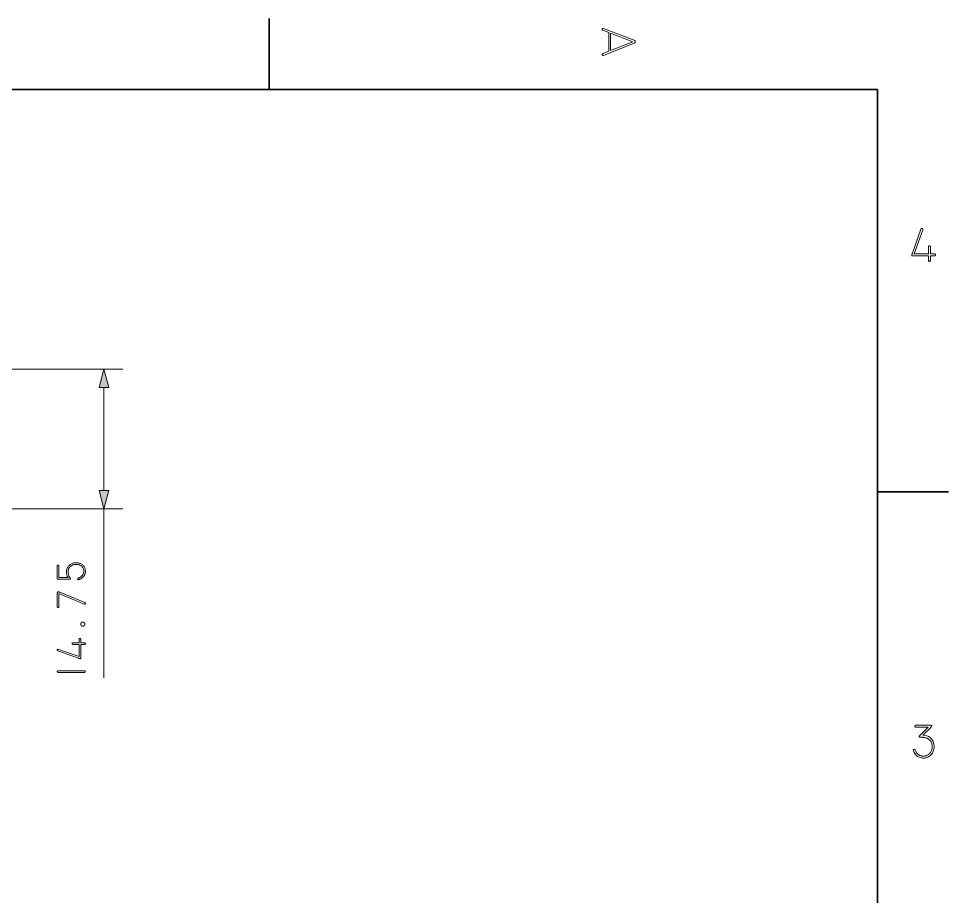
# Model space of a CAD drawing. Extents: x 0 to 297, y 0 to 210.
# Drawn here: x 196.2 to 294.5, y 114.7 to 207.5 of the extents above; entities that cross this region are included whole.
import ezdxf

# ---------------------------------------------------------------- set-up
doc = ezdxf.new("R2010")
doc.units = 0

msp = doc.modelspace()

# ---------------------------------------------------------------- linework, layer by layer
at = {"color": 7, "lineweight": 35, "ltscale": 0.1875}
for p, q in [((222.7, 200), (222.7, 207.5)), ((287, 157.5), (294.5, 157.5))]:
    msp.add_line(p, q, dxfattribs=at)
at = {"color": 7, "lineweight": 35}
for p, q in [((287, 200), (10, 200)), ((287, 10), (287, 200))]:
    msp.add_line(p, q, dxfattribs=at)
at = {"color": 7, "lineweight": 13, "ltscale": 0.420831}
msp.add_line((190.4, 170.451), (207.233, 170.451), dxfattribs=at)
at = {"color": 7, "lineweight": 13, "ltscale": 0.272157}
msp.add_line((205.233, 157.633), (205.233, 168.519), dxfattribs=at)
at = {"color": 7, "lineweight": 13}
msp.add_line((178.981, 155.701), (207.233, 155.701), dxfattribs=at)
at = {"color": 7, "lineweight": 13, "ltscale": 0.447078}
msp.add_line((205.233, 137.818), (205.233, 155.701), dxfattribs=at)
at = {"color": 7, "lineweight": 13}
for points in [[(258.032, 203.606), (258.028, 203.604), (258.024, 203.602), (258.02, 203.601), (258.016, 203.6), (258.012, 203.598), (258.008, 203.598), (258.004, 203.597), (258, 203.596), (257.996, 203.596), (257.992, 203.596), (257.974, 203.597), (257.957, 203.6), (257.943, 203.606), (257.93, 203.613), (257.92, 203.622), (257.911, 203.634), (257.905, 203.648), (257.9, 203.664), (257.897, 203.682), (257.896, 203.702), (257.897, 203.716), (257.899, 203.728), (257.902, 203.74), (257.906, 203.751), (257.912, 203.761), (257.92, 203.771), (257.928, 203.779), (257.938, 203.786), (257.949, 203.792), (257.962, 203.798), (258.593, 204.051), (258.593, 206.02), (257.962, 206.263), (257.949, 206.268), (257.938, 206.275), (257.928, 206.282), (257.92, 206.29), (257.912, 206.299), (257.906, 206.309), (257.902, 206.32), (257.899, 206.332), (257.897, 206.345), (257.896, 206.359), (257.897, 206.379), (257.9, 206.397), (257.905, 206.413), (257.911, 206.426), (257.92, 206.438), (257.93, 206.448), (257.943, 206.455), (257.957, 206.46), (257.974, 206.464), (257.992, 206.465), (257.996, 206.465), (258, 206.464), (258.004, 206.464), (258.008, 206.463), (258.012, 206.462), (258.016, 206.461), (258.02, 206.46), (258.024, 206.458), (258.028, 206.456), (258.032, 206.455), (261.3, 205.212), (261.318, 205.204), (261.335, 205.195), (261.349, 205.183), (261.361, 205.17), (261.372, 205.155), (261.381, 205.139), (261.387, 205.121), (261.392, 205.101), (261.395, 205.079), (261.396, 205.056), (261.395, 205.033), (261.392, 205.012), (261.387, 204.993), (261.381, 204.975), (261.372, 204.958), (261.361, 204.943), (261.349, 204.93), (261.335, 204.918), (261.318, 204.908), (261.3, 204.899)], [(258.795, 204.131), (261.148, 205.056), (258.795, 205.944)], [(293.035, 182.427), (292.606, 182.427), (292.606, 181.947), (292.605, 181.928), (292.602, 181.911), (292.597, 181.895), (292.59, 181.882), (292.581, 181.871), (292.57, 181.862), (292.557, 181.855), (292.541, 181.85), (292.524, 181.847), (292.505, 181.846), (292.486, 181.847), (292.469, 181.85), (292.454, 181.855), (292.44, 181.862), (292.429, 181.871), (292.42, 181.882), (292.413, 181.895), (292.408, 181.911), (292.405, 181.928), (292.404, 181.947), (292.404, 182.427), (290.692, 182.427), (290.681, 182.427), (290.672, 182.429), (290.664, 182.432), (290.656, 182.436), (290.65, 182.442), (290.645, 182.449), (290.641, 182.456), (290.639, 182.466), (290.637, 182.476), (290.636, 182.487), (290.637, 182.499), (290.639, 182.512), (290.641, 182.527), (290.645, 182.545), (290.65, 182.564), (290.656, 182.586), (290.664, 182.61), (290.672, 182.636), (290.681, 182.664), (290.692, 182.694), (291.596, 185.255), (291.601, 185.268), (291.608, 185.279), (291.615, 185.289), (291.623, 185.297), (291.631, 185.304), (291.641, 185.31), (291.651, 185.315), (291.662, 185.318), (291.674, 185.32), (291.687, 185.321), (291.707, 185.32), (291.725, 185.317), (291.741, 185.312), (291.755, 185.305), (291.766, 185.295), (291.776, 185.284), (291.783, 185.271), (291.789, 185.256), (291.792, 185.239), (291.793, 185.22), (291.793, 185.217), (291.793, 185.213), (291.792, 185.21), (291.792, 185.207), (291.792, 185.203), (291.791, 185.2), (291.79, 185.196), (291.79, 185.192), (291.789, 185.188), (291.788, 185.184), (290.894, 182.629), (292.399, 182.629), (292.399, 183.381), (292.4, 183.401), (292.403, 183.418), (292.408, 183.433), (292.415, 183.446), (292.424, 183.457), (292.435, 183.466), (292.448, 183.473), (292.464, 183.478), (292.481, 183.481), (292.5, 183.482), (292.519, 183.481), (292.536, 183.478), (292.552, 183.473), (292.565, 183.466), (292.576, 183.457), (292.585, 183.446), (292.592, 183.433), (292.597, 183.418), (292.6, 183.401), (292.601, 183.381), (292.601, 182.629), (293.035, 182.629), (293.055, 182.628), (293.072, 182.625), (293.087, 182.62), (293.1, 182.613), (293.111, 182.604), (293.12, 182.592), (293.127, 182.579), (293.132, 182.564), (293.135, 182.547), (293.136, 182.528), (293.135, 182.509), (293.132, 182.491), (293.127, 182.476), (293.12, 182.463), (293.111, 182.452), (293.1, 182.443), (293.087, 182.436), (293.072, 182.431), (293.055, 182.428)], [(205.751, 168.519), (205.233, 170.451), (204.716, 168.519)], [(204.716, 157.633), (205.233, 155.701), (205.751, 157.633)], [(202.268, 149.996), (202.351, 149.993), (202.431, 149.987), (202.508, 149.977), (202.582, 149.963), (202.652, 149.945), (202.719, 149.922), (202.783, 149.896), (202.844, 149.865), (202.902, 149.831), (202.956, 149.792), (203.012, 149.745), (203.062, 149.694), (203.107, 149.639), (203.147, 149.581), (203.181, 149.518), (203.211, 149.452), (203.235, 149.381), (203.254, 149.307), (203.268, 149.229), (203.277, 149.147), (203.279, 149.081), (203.276, 149.017), (203.269, 148.954), (203.257, 148.892), (203.241, 148.832), (203.22, 148.774), (203.194, 148.716), (203.164, 148.661), (203.13, 148.607), (203.09, 148.554), (203.052, 148.508), (203.01, 148.463), (202.966, 148.422), (202.919, 148.382), (202.869, 148.345), (202.816, 148.31), (202.76, 148.278), (202.701, 148.248), (202.64, 148.22), (202.575, 148.195), (202.572, 148.194), (202.568, 148.193), (202.565, 148.192), (202.561, 148.192), (202.558, 148.191), (202.554, 148.191), (202.551, 148.191), (202.548, 148.19), (202.544, 148.19), (202.541, 148.19), (202.525, 148.191), (202.511, 148.194), (202.499, 148.199), (202.488, 148.205), (202.479, 148.213), (202.472, 148.223), (202.466, 148.235), (202.462, 148.249), (202.459, 148.264), (202.458, 148.281), (202.459, 148.292), (202.461, 148.302), (202.463, 148.312), (202.467, 148.321), (202.472, 148.329), (202.479, 148.336), (202.486, 148.343), (202.494, 148.349), (202.504, 148.354), (202.515, 148.359), (202.568, 148.38), (202.619, 148.403), (202.668, 148.427), (202.715, 148.454), (202.759, 148.483), (202.801, 148.513), (202.841, 148.545), (202.879, 148.579), (202.914, 148.616), (202.948, 148.654), (202.98, 148.697), (203.009, 148.741), (203.034, 148.786), (203.056, 148.832), (203.073, 148.88), (203.087, 148.928), (203.097, 148.978), (203.103, 149.029), (203.105, 149.081), (203.103, 149.134), (203.097, 149.201), (203.086, 149.264), (203.071, 149.325), (203.051, 149.382), (203.027, 149.436), (202.998, 149.487), (202.965, 149.534), (202.927, 149.579), (202.886, 149.62), (202.839, 149.658), (202.794, 149.689), (202.746, 149.717), (202.695, 149.742), (202.642, 149.763), (202.586, 149.781), (202.528, 149.796), (202.467, 149.808), (202.403, 149.816), (202.337, 149.821), (202.268, 149.822), (202.202, 149.82), (202.138, 149.813), (202.076, 149.802), (202.015, 149.786), (201.956, 149.765), (201.899, 149.74), (201.844, 149.71), (201.79, 149.676), (201.738, 149.637), (201.688, 149.593), (201.641, 149.546), (201.599, 149.499), (201.562, 149.449), (201.53, 149.399), (201.503, 149.347), (201.481, 149.294), (201.463, 149.24), (201.451, 149.184), (201.444, 149.127), (201.441, 149.069), (201.443, 148.992), (201.449, 148.918), (201.459, 148.847), (201.472, 148.778), (201.49, 148.712), (201.511, 148.648), (201.536, 148.587), (201.566, 148.529), (201.599, 148.473), (201.636, 148.42), (201.648, 148.407), (201.659, 148.394), (201.669, 148.382), (201.677, 148.371), (201.685, 148.359), (201.69, 148.348), (201.695, 148.337), (201.698, 148.327), (201.7, 148.317), (201.701, 148.307), (201.7, 148.297), (201.698, 148.287), (201.695, 148.279), (201.69, 148.271), (201.685, 148.265), (201.677, 148.26), (201.669, 148.256), (201.659, 148.253), (201.648, 148.251), (201.636, 148.251), (200.303, 148.251), (200.303, 149.662), (200.303, 149.679), (200.306, 149.693), (200.31, 149.706), (200.316, 149.718), (200.324, 149.727), (200.334, 149.735), (200.345, 149.741), (200.358, 149.745), (200.373, 149.748), (200.389, 149.749), (200.406, 149.748), (200.42, 149.745), (200.433, 149.741), (200.445, 149.735), (200.454, 149.727), (200.462, 149.718), (200.468, 149.706), (200.472, 149.693), (200.475, 149.679), (200.476, 149.662), (200.476, 148.424), (201.454, 148.424), (201.419, 148.461), (201.387, 148.504), (201.359, 148.553), (201.335, 148.608), (201.314, 148.67), (201.298, 148.737), (201.285, 148.811), (201.275, 148.891), (201.27, 148.977), (201.268, 149.069), (201.271, 149.141), (201.279, 149.211), (201.294, 149.279), (201.314, 149.346), (201.34, 149.411), (201.372, 149.474), (201.41, 149.536), (201.454, 149.596), (201.503, 149.654), (201.558, 149.71), (201.62, 149.764), (201.683, 149.813), (201.749, 149.856), (201.817, 149.893), (201.887, 149.924), (201.959, 149.95), (202.033, 149.97), (202.109, 149.984), (202.188, 149.993)], [(200.354, 146.918), (200.365, 146.922), (200.379, 146.924), (200.394, 146.925), (200.413, 146.923), (200.433, 146.92), (200.457, 146.914), (200.483, 146.907), (200.511, 146.898), (200.542, 146.887), (200.575, 146.874), (203.225, 145.775), (203.234, 145.77), (203.243, 145.765), (203.251, 145.759), (203.258, 145.753), (203.264, 145.746), (203.268, 145.738), (203.272, 145.73), (203.274, 145.721), (203.276, 145.711), (203.277, 145.701), (203.276, 145.684), (203.273, 145.668), (203.269, 145.655), (203.263, 145.643), (203.255, 145.633), (203.245, 145.625), (203.234, 145.618), (203.221, 145.614), (203.206, 145.611), (203.19, 145.61), (203.187, 145.61), (203.183, 145.611), (203.18, 145.611), (203.176, 145.612), (203.173, 145.612), (203.169, 145.613), (203.166, 145.614), (203.162, 145.616), (203.159, 145.617), (203.155, 145.619), (200.476, 146.727), (200.476, 145.333), (200.475, 145.317), (200.472, 145.302), (200.468, 145.289), (200.462, 145.278), (200.454, 145.268), (200.445, 145.26), (200.433, 145.254), (200.42, 145.25), (200.406, 145.247), (200.389, 145.247), (200.373, 145.247), (200.358, 145.25), (200.345, 145.254), (200.334, 145.26), (200.324, 145.268), (200.316, 145.278), (200.31, 145.289), (200.306, 145.302), (200.303, 145.317), (200.303, 145.333), (200.303, 146.671), (200.303, 146.702), (200.303, 146.73), (200.304, 146.756), (200.305, 146.78), (200.306, 146.802), (200.307, 146.821), (200.309, 146.838), (200.311, 146.852), (200.313, 146.864), (200.316, 146.874), (200.317, 146.879), (200.318, 146.884), (200.321, 146.889), (200.324, 146.894), (200.327, 146.898), (200.332, 146.902), (200.336, 146.906), (200.342, 146.91), (200.348, 146.914)], [(203.004, 143.723), (203.022, 143.722), (203.039, 143.72), (203.056, 143.717), (203.072, 143.712), (203.088, 143.707), (203.104, 143.699), (203.118, 143.691), (203.133, 143.681), (203.146, 143.67), (203.16, 143.658), (203.172, 143.645), (203.183, 143.631), (203.193, 143.617), (203.201, 143.602), (203.208, 143.586), (203.214, 143.571), (203.219, 143.554), (203.222, 143.537), (203.224, 143.52), (203.225, 143.502), (203.224, 143.484), (203.222, 143.467), (203.219, 143.45), (203.214, 143.433), (203.208, 143.418), (203.201, 143.402), (203.193, 143.387), (203.183, 143.373), (203.172, 143.359), (203.16, 143.346), (203.146, 143.334), (203.133, 143.323), (203.118, 143.313), (203.104, 143.305), (203.088, 143.297), (203.072, 143.292), (203.056, 143.287), (203.039, 143.284), (203.022, 143.282), (203.004, 143.281), (202.986, 143.282), (202.969, 143.284), (202.952, 143.287), (202.935, 143.292), (202.919, 143.297), (202.904, 143.305), (202.889, 143.313), (202.875, 143.323), (202.861, 143.334), (202.848, 143.346), (202.836, 143.359), (202.825, 143.373), (202.815, 143.387), (202.806, 143.402), (202.799, 143.418), (202.793, 143.433), (202.789, 143.45), (202.786, 143.467), (202.784, 143.484), (202.783, 143.502), (202.784, 143.52), (202.786, 143.537), (202.789, 143.554), (202.793, 143.571), (202.799, 143.586), (202.806, 143.602), (202.815, 143.617), (202.825, 143.631), (202.836, 143.645), (202.848, 143.658), (202.861, 143.67), (202.875, 143.681), (202.889, 143.691), (202.904, 143.699), (202.919, 143.707), (202.935, 143.712), (202.952, 143.717), (202.969, 143.72), (202.986, 143.722)], [(202.779, 141.909), (202.779, 141.541), (203.19, 141.541), (203.206, 141.54), (203.221, 141.538), (203.234, 141.533), (203.245, 141.527), (203.255, 141.519), (203.263, 141.51), (203.269, 141.499), (203.273, 141.486), (203.276, 141.471), (203.277, 141.454), (203.276, 141.438), (203.273, 141.423), (203.269, 141.41), (203.263, 141.399), (203.255, 141.389), (203.245, 141.382), (203.234, 141.376), (203.221, 141.371), (203.206, 141.369), (203.19, 141.368), (202.779, 141.368), (202.779, 139.9), (202.778, 139.891), (202.777, 139.883), (202.774, 139.876), (202.77, 139.87), (202.766, 139.865), (202.76, 139.86), (202.753, 139.857), (202.745, 139.855), (202.737, 139.853), (202.727, 139.853), (202.717, 139.853), (202.706, 139.855), (202.693, 139.857), (202.678, 139.86), (202.661, 139.865), (202.642, 139.87), (202.622, 139.876), (202.599, 139.883), (202.575, 139.891), (202.549, 139.9), (200.354, 140.675), (200.344, 140.68), (200.334, 140.685), (200.326, 140.691), (200.318, 140.698), (200.312, 140.705), (200.307, 140.714), (200.303, 140.722), (200.3, 140.732), (200.299, 140.742), (200.298, 140.753), (200.299, 140.77), (200.302, 140.786), (200.306, 140.799), (200.312, 140.811), (200.32, 140.821), (200.329, 140.829), (200.341, 140.836), (200.354, 140.84), (200.368, 140.843), (200.385, 140.844), (200.387, 140.844), (200.39, 140.844), (200.393, 140.844), (200.396, 140.843), (200.399, 140.843), (200.402, 140.842), (200.405, 140.842), (200.408, 140.841), (200.412, 140.84), (200.415, 140.84), (202.606, 140.073), (202.606, 141.363), (201.961, 141.363), (201.944, 141.364), (201.929, 141.367), (201.916, 141.371), (201.905, 141.377), (201.896, 141.385), (201.888, 141.395), (201.882, 141.406), (201.877, 141.419), (201.875, 141.434), (201.874, 141.45), (201.875, 141.467), (201.877, 141.481), (201.882, 141.494), (201.888, 141.505), (201.896, 141.515), (201.905, 141.523), (201.916, 141.529), (201.929, 141.533), (201.944, 141.536), (201.961, 141.537), (202.606, 141.537), (202.606, 141.909), (202.606, 141.925), (202.609, 141.94), (202.613, 141.953), (202.619, 141.964), (202.627, 141.974), (202.637, 141.982), (202.648, 141.988), (202.661, 141.992), (202.676, 141.995), (202.692, 141.996), (202.709, 141.995), (202.723, 141.992), (202.736, 141.988), (202.748, 141.982), (202.757, 141.974), (202.765, 141.964), (202.771, 141.953), (202.775, 141.94), (202.778, 141.925)], [(203.181, 138.58), (203.198, 138.579), (203.212, 138.576), (203.225, 138.572), (203.237, 138.566), (203.246, 138.558), (203.254, 138.549), (203.26, 138.538), (203.264, 138.525), (203.267, 138.51), (203.268, 138.493), (203.267, 138.477), (203.264, 138.462), (203.26, 138.449), (203.254, 138.438), (203.246, 138.428), (203.237, 138.421), (203.225, 138.415), (203.212, 138.41), (203.198, 138.408), (203.181, 138.407), (200.389, 138.407), (200.373, 138.408), (200.358, 138.41), (200.345, 138.415), (200.334, 138.421), (200.324, 138.428), (200.316, 138.438), (200.31, 138.449), (200.306, 138.462), (200.303, 138.477), (200.303, 138.493), (200.303, 138.51), (200.306, 138.525), (200.31, 138.538), (200.316, 138.549), (200.324, 138.558), (200.334, 138.566), (200.345, 138.572), (200.358, 138.576), (200.373, 138.579), (200.389, 138.58)], [(292.982, 130.563), (292.978, 130.433), (292.963, 130.31), (292.94, 130.193), (292.906, 130.082), (292.864, 129.979), (292.811, 129.881), (292.75, 129.791), (292.678, 129.707), (292.598, 129.629), (292.508, 129.558), (292.419, 129.5), (292.328, 129.451), (292.236, 129.412), (292.142, 129.382), (292.047, 129.361), (291.949, 129.35), (291.85, 129.347), (291.75, 129.354), (291.647, 129.371), (291.543, 129.396), (291.436, 129.433), (291.337, 129.478), (291.245, 129.532), (291.16, 129.594), (291.082, 129.664), (291.011, 129.743), (290.948, 129.831), (290.892, 129.927), (290.842, 130.031), (290.801, 130.144), (290.8, 130.148), (290.799, 130.152), (290.798, 130.156), (290.797, 130.159), (290.797, 130.163), (290.796, 130.166), (290.796, 130.17), (290.796, 130.173), (290.796, 130.176), (290.795, 130.179), (290.797, 130.198), (290.8, 130.214), (290.805, 130.228), (290.812, 130.241), (290.822, 130.251), (290.834, 130.26), (290.847, 130.267), (290.863, 130.271), (290.881, 130.274), (290.902, 130.275), (290.914, 130.275), (290.926, 130.272), (290.937, 130.269), (290.948, 130.264), (290.957, 130.258), (290.966, 130.25), (290.974, 130.241), (290.981, 130.23), (290.987, 130.218), (290.992, 130.205), (291.015, 130.143), (291.04, 130.085), (291.068, 130.029), (291.099, 129.977), (291.133, 129.927), (291.169, 129.88), (291.208, 129.835), (291.249, 129.794), (291.294, 129.755), (291.341, 129.72), (291.387, 129.69), (291.434, 129.663), (291.482, 129.64), (291.532, 129.62), (291.582, 129.602), (291.634, 129.588), (291.686, 129.577), (291.74, 129.569), (291.795, 129.565), (291.851, 129.563), (291.925, 129.566), (291.996, 129.573), (292.066, 129.586), (292.133, 129.604), (292.198, 129.626), (292.261, 129.654), (292.322, 129.687), (292.381, 129.725), (292.438, 129.768), (292.492, 129.816), (292.547, 129.874), (292.596, 129.936), (292.639, 130.002), (292.677, 130.071), (292.708, 130.144), (292.734, 130.221), (292.754, 130.301), (292.769, 130.385), (292.777, 130.472), (292.78, 130.563), (292.777, 130.656), (292.769, 130.744), (292.754, 130.828), (292.733, 130.907), (292.707, 130.982), (292.675, 131.053), (292.637, 131.119), (292.593, 131.181), (292.543, 131.238), (292.487, 131.29), (292.443, 131.326), (292.397, 131.358), (292.347, 131.389), (292.294, 131.416), (292.239, 131.442), (292.18, 131.465), (292.119, 131.486), (292.054, 131.504), (291.987, 131.52), (291.917, 131.533), (291.878, 131.537), (291.84, 131.541), (291.802, 131.544), (291.763, 131.548), (291.725, 131.552), (291.686, 131.555), (291.648, 131.559), (291.61, 131.562), (291.571, 131.565), (291.533, 131.568), (291.511, 131.571), (291.491, 131.573), (291.474, 131.577), (291.458, 131.581), (291.446, 131.586), (291.435, 131.591), (291.427, 131.597), (291.421, 131.604), (291.418, 131.611), (291.417, 131.619), (291.417, 131.629), (291.419, 131.639), (291.423, 131.65), (291.427, 131.662), (291.433, 131.673), (291.44, 131.685), (291.449, 131.697), (291.459, 131.709), (291.47, 131.722), (291.482, 131.735), (292.361, 132.614), (291.063, 132.614), (291.044, 132.615), (291.027, 132.618), (291.012, 132.623), (290.998, 132.63), (290.987, 132.639), (290.978, 132.65), (290.971, 132.663), (290.966, 132.678), (290.963, 132.695), (290.962, 132.715), (290.963, 132.734), (290.966, 132.751), (290.971, 132.766), (290.978, 132.779), (290.987, 132.79), (290.998, 132.799), (291.012, 132.807), (291.027, 132.812), (291.044, 132.815), (291.063, 132.816), (292.634, 132.816), (292.654, 132.815), (292.672, 132.814), (292.688, 132.811), (292.702, 132.808), (292.713, 132.803), (292.723, 132.797), (292.73, 132.791), (292.736, 132.783), (292.739, 132.775), (292.74, 132.765), (292.739, 132.753), (292.736, 132.739), (292.73, 132.725), (292.723, 132.709), (292.713, 132.693), (292.702, 132.676), (292.688, 132.658), (292.672, 132.639), (292.654, 132.619), (292.634, 132.598), (291.801, 131.77), (292.025, 131.741), (292.226, 131.691), (292.403, 131.621), (292.557, 131.531), (292.687, 131.42), (292.793, 131.29), (292.876, 131.138), (292.935, 130.967), (292.97, 130.775)]]:
    msp.add_lwpolyline(points, close=True, dxfattribs=at)
for points in [[(205.751, 168.519), (205.233, 170.451), (205.751, 168.519), (204.716, 168.519)], [(204.716, 157.633), (205.233, 155.701), (204.716, 157.633), (205.751, 157.633)]]:
    msp.add_solid(points, dxfattribs=at)

doc.saveas('drawing.dxf')
